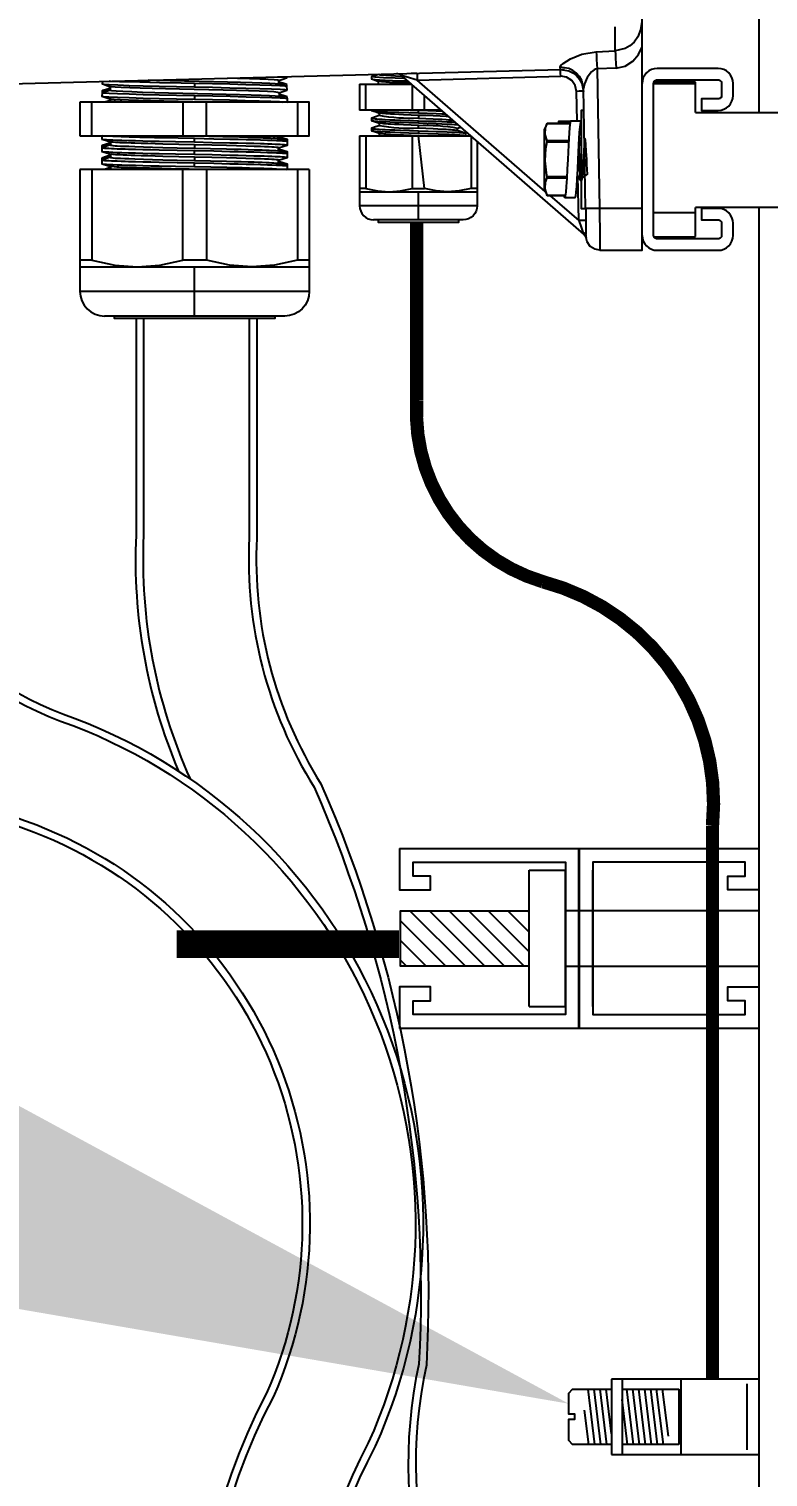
# Model space of a CAD drawing. Header units: feet. Extents: x -17 to 453, y -41 to 31.
# Drawn here: x 48.2619 to 48.4403, y -6.7915 to -6.4421 of the extents above; entities that cross this region are included whole.
import ezdxf
from ezdxf import colors
from ezdxf.entities.mleader import LeaderData, LeaderLine
from ezdxf.enums import TextEntityAlignment as Align
from ezdxf.math import Vec2, Vec3

# ---------------------------------------------------------------- set-up
doc = ezdxf.new("R2018")
doc.units = ezdxf.units.FT
doc.header["$MEASUREMENT"] = 0
for name, color, linetype in [('Cable Gland', 4, 'Continuous'), ('DC Homerun', 10, 'Continuous'), ('E-COMB-BOX', 42, 'Continuous'), ('E-DETL', 1, 'Continuous'), ('G-ANNO-TEXT', 1, 'Continuous'), ('S-BEAM', 7, 'Continuous'), ('S-BOLT', 93, 'Continuous'), ('S-STEL-ANGL', 3, 'Continuous'), ('STRINGS', 30, 'Continuous'), ('tie wrap', 4, 'Continuous')]:
    doc.layers.add(name, color=color, linetype=linetype)
doc.styles.add('NEI-A', font='arial.ttf')
doc.styles.get("Standard").update_dxf_attribs({"font": 'arial.ttf'})

# ---------------------------------------------------------------- blocks, each defined once
blk = doc.blocks.new('DETAIL_TITLE')
at = {"style": 'NEI-A', "flags": 8}
blk.add_attdef('#', text='', height=0.2, dxfattribs=at).set_placement((0.5922, -0.5109), align=Align.MIDDLE_CENTER)
at = {"lineweight": 30, "style": '', "flags": 104}
blk.add_attdef('DETAIL_TITLE', text='', height=0.2, dxfattribs=at).set_placement((0.9099, -0.52514), align=Align.BOTTOM_LEFT)
at = {"style": 'NEI-A'}
for tag, p in [('SCALE:', (0.93865, -0.73792)), ('1"_=_', (1.5474, -0.73792))]:
    blk.add_attdef(tag, text='', height=0.1, dxfattribs=at).set_placement(p, align=Align.BOTTOM_LEFT)
blk = doc.blocks.new('_TagCircle')
at = {"color": 0, "linetype": 'ByBlock', "lineweight": -2, "transparency": 16777216}
blk.add_circle((0, 0), 0.125, dxfattribs=at)
at = {"color": 0, "transparency": 16777216, "style": 'NEI-A'}
blk.add_attdef('TAGNUMBER', text='', height=0.09375, dxfattribs=at).set_placement((0, -0.046875), align=Align.CENTER)

msp = doc.modelspace()

# ---------------------------------------------------------------- hatches: boundary and pattern name
at = {"layer": 'E-DETL', "linetype": 'Continuous'}
h = msp.add_hatch(dxfattribs=at)
h.set_pattern_fill('ANSI31', color=4, scale=0.011472, angle=232)
h.set_pattern_definition([(277, (45.4035934, 3.228917), (0.00142329888, 0.00017475913), [])])
h.paths.add_polyline_path([(48.39602, -6.78366), (48.39602, -6.77035), (48.4025, -6.77035), (48.4025, -6.78366)])
h = msp.add_hatch(dxfattribs=at)
h.set_pattern_fill('ANSI31', color=4, scale=0.011472, angle=232)
h.set_pattern_definition([(277, (45.3912572, 3.228917), (0.00142329888, 0.00017475913), [])])
h.paths.add_polyline_path([(48.40504, -6.78366), (48.40504, -6.77035), (48.41624, -6.77035), (48.41624, -6.78366)])
at = {"layer": 'S-BOLT'}
h = msp.add_hatch(dxfattribs=at)
h.set_pattern_fill('ANSI31', color=256, scale=0.026731, angle=90)
h.set_pattern_definition([(135, (48.6204114, -7.2947718), (-0.002362734, -0.002362734), [])])
h.paths.add_polyline_path([(48.38264, -6.66826), (48.38264, -6.65489), (48.35158, -6.65489), (48.35158, -6.66826)])

# ---------------------------------------------------------------- linework, layer by layer
at = {"layer": 'Cable Gland'}
for p, q in [((48.34169, -6.45547), (48.35426, -6.45547)), ((48.34169, -6.4679), (48.36855, -6.4679)), ((48.34169, -6.48141), (48.37006, -6.48141)), ((48.35587, -6.48816), (48.35587, -6.48141)), ((48.37006, -6.48478), (48.34169, -6.48478)), ((48.36668, -6.48816), (48.34507, -6.48816)), ((48.27415, -6.49951), (48.32953, -6.49951)), ((48.30184, -6.51139), (48.30184, -6.49951)), ((48.32953, -6.50545), (48.27415, -6.50545)), ((48.32359, -6.51139), (48.28009, -6.51139))]:
    msp.add_line(p, q, dxfattribs=at)
for points in [[(48.32219, -6.45452), (48.32193, -6.45444), (48.32104, -6.45436), (48.31958, -6.45428), (48.31758, -6.4542), (48.31511, -6.45411), (48.31223, -6.45403), (48.30984, -6.45397)], [(48.32185, -6.45366), (48.32238, -6.45368), (48.32365, -6.45377), (48.32408, -6.45387), (48.32395, -6.45389)], [(48.32221, -6.45454), (48.32311, -6.45422), (48.32406, -6.45389)], [(48.32408, -6.45387), (48.32407, -6.4536)], [(48.34459, -6.45359), (48.34457, -6.45413), (48.34479, -6.45421), (48.34543, -6.45429), (48.34647, -6.45436), (48.34787, -6.45444), (48.34959, -6.45451), (48.35154, -6.45459), (48.35332, -6.45465)], [(48.35267, -6.45409), (48.35238, -6.45408), (48.35029, -6.454), (48.34742, -6.45388), (48.34546, -6.45375), (48.34461, -6.45362), (48.34469, -6.45359)], [(48.34622, -6.45311), (48.34551, -6.45331), (48.34467, -6.45355)], [(48.34623, -6.45302), (48.34622, -6.45314)], [(48.35209, -6.45359), (48.35035, -6.45351), (48.34804, -6.45338), (48.34661, -6.45325), (48.3463, -6.45314)], [(48.27951, -6.45701), (48.27949, -6.45751), (48.27947, -6.45832), (48.27989, -6.45842), (48.28116, -6.45851), (48.28323, -6.4586), (48.28601, -6.45869), (48.2894, -6.45879), (48.29327, -6.45888), (48.29747, -6.45897), (48.30184, -6.45906), (48.30613, -6.45916), (48.31026, -6.45925), (48.31408, -6.45934), (48.31745, -6.45943), (48.32024, -6.45952), (48.32235, -6.45961), (48.32371, -6.4597), (48.32426, -6.45979)], [(48.30184, -6.45826), (48.29748, -6.45816), (48.29328, -6.45807), (48.28942, -6.45798), (48.28603, -6.45788), (48.28325, -6.45779), (48.28119, -6.4577), (48.27992, -6.45761), (48.27949, -6.45751), (48.27963, -6.45748)], [(48.2814, -6.45696), (48.28049, -6.45721), (48.27952, -6.45749)], [(48.28067, -6.45716), (48.28027, -6.45714), (48.27955, -6.45705), (48.2796, -6.45702)], [(48.27958, -6.45476), (48.27956, -6.45535), (48.27999, -6.45544), (48.28125, -6.45554), (48.28331, -6.45563), (48.28608, -6.45572), (48.28946, -6.45581), (48.29331, -6.45591), (48.29749, -6.456), (48.30184, -6.45609), (48.30619, -6.45619), (48.31038, -6.45628), (48.31424, -6.45637), (48.31762, -6.45646), (48.3204, -6.45656), (48.32247, -6.45665), (48.32374, -6.45674), (48.32417, -6.45684), (48.32401, -6.45687)], [(48.28142, -6.45646), (48.28054, -6.45671), (48.27957, -6.45698)], [(48.27958, -6.45537), (48.28053, -6.45571), (48.28148, -6.45604)], [(48.32414, -6.45603), (48.32371, -6.45593), (48.32244, -6.45584), (48.32038, -6.45575), (48.3176, -6.45565), (48.31422, -6.45556), (48.31037, -6.45547), (48.30619, -6.45538), (48.30184, -6.45528), (48.29862, -6.45521), (48.29336, -6.4551), (48.28861, -6.45498), (48.28597, -6.45491), (48.28371, -6.45483), (48.28174, -6.45475), (48.28121, -6.45472)], [(48.28143, -6.45602), (48.28142, -6.45649), (48.2814, -6.45698)], [(48.28143, -6.45602), (48.28142, -6.45649)], [(48.32218, -6.45842), (48.32212, -6.45839), (48.3213, -6.45831), (48.3199, -6.45823), (48.31794, -6.45815), (48.31551, -6.45807), (48.31266, -6.45798), (48.30949, -6.4579), (48.30609, -6.45782), (48.30256, -6.45774), (48.299, -6.45765), (48.29554, -6.45757), (48.29226, -6.45749), (48.28928, -6.45741), (48.28668, -6.45732), (48.28453, -6.45724), (48.28291, -6.45716), (48.28186, -6.45708), (48.28142, -6.45699), (48.28146, -6.45698)], [(48.32229, -6.45749), (48.3223, -6.45749), (48.32195, -6.45741), (48.32101, -6.45732), (48.31948, -6.45724), (48.31742, -6.45716), (48.31489, -6.45708), (48.31196, -6.45699), (48.30873, -6.45691), (48.3053, -6.45683), (48.30176, -6.45675), (48.29822, -6.45667), (48.2948, -6.45658), (48.29158, -6.4565), (48.28868, -6.45642), (48.28618, -6.45634), (48.28415, -6.45625), (48.28265, -6.45617), (48.28174, -6.45609), (48.28154, -6.45604)], [(48.3221, -6.45545), (48.32207, -6.45543), (48.32132, -6.45535), (48.31999, -6.45527), (48.3181, -6.45518), (48.31572, -6.4551), (48.31292, -6.45502), (48.30979, -6.45494), (48.30642, -6.45486), (48.30292, -6.45477), (48.29938, -6.45469), (48.29591, -6.45461), (48.29263, -6.45453), (48.29067, -6.45447)], [(48.30184, -6.45528), (48.30184, -6.45609)], [(48.32409, -6.45599), (48.32214, -6.45545)], [(48.32224, -6.45547), (48.32222, -6.45501), (48.32221, -6.45452)], [(48.3241, -6.4555), (48.32313, -6.45523), (48.32222, -6.45498)], [(48.32403, -6.45553), (48.32394, -6.45547), (48.32294, -6.45538), (48.32223, -6.45534)], [(48.3223, -6.45751), (48.32318, -6.4572), (48.32413, -6.45687)], [(48.32233, -6.45844), (48.32232, -6.45798), (48.3223, -6.45749)], [(48.32417, -6.45684), (48.32414, -6.45603), (48.32413, -6.45553)], [(48.34169, -6.45547), (48.34169, -6.46168)], [(48.34315, -6.46168), (48.34315, -6.45547)], [(48.34462, -6.45417), (48.34543, -6.45446), (48.34625, -6.45475)], [(48.34617, -6.45472), (48.34616, -6.45513), (48.34615, -6.45547)], [(48.35398, -6.45523), (48.35155, -6.45513), (48.34892, -6.455), (48.34707, -6.45487), (48.34622, -6.45473)], [(48.35441, -6.45561), (48.35441, -6.46168)], [(48.27415, -6.45979), (48.27415, -6.4679)], [(48.27415, -6.4679), (48.32953, -6.4679), (48.32953, -6.45979), (48.27415, -6.45979)], [(48.27701, -6.4679), (48.27701, -6.45979)], [(48.27948, -6.45834), (48.28043, -6.45868), (48.28138, -6.45901)], [(48.28132, -6.45944), (48.28039, -6.4597), (48.2801, -6.45978)], [(48.28134, -6.45899), (48.28132, -6.45946), (48.28131, -6.45979)], [(48.28134, -6.45899), (48.28132, -6.45946)], [(48.28642, -6.45979), (48.28431, -6.45971), (48.28273, -6.45963), (48.28172, -6.45955), (48.28133, -6.45947), (48.28136, -6.45945)], [(48.30495, -6.45979), (48.30139, -6.45971), (48.29784, -6.45963), (48.29442, -6.45955), (48.29122, -6.45947), (48.28834, -6.45938), (48.28587, -6.4593), (48.28389, -6.45922), (48.28244, -6.45914), (48.28159, -6.45905), (48.28145, -6.45901)], [(48.29899, -6.45979), (48.29899, -6.4679)], [(48.32424, -6.459), (48.32381, -6.45891), (48.32253, -6.45881), (48.32046, -6.45872), (48.31767, -6.45863), (48.31428, -6.45853), (48.31041, -6.45844), (48.30621, -6.45835), (48.30184, -6.45826), (48.30184, -6.45907)], [(48.3047, -6.4679), (48.3047, -6.45979)], [(48.32417, -6.45896), (48.32223, -6.45842)], [(48.32419, -6.45848), (48.32322, -6.4582), (48.32231, -6.45795)], [(48.32413, -6.4585), (48.32403, -6.45844), (48.32303, -6.45835), (48.32233, -6.45831)], [(48.32299, -6.45979), (48.32334, -6.45967)], [(48.32427, -6.45979), (48.32424, -6.459), (48.32422, -6.4585)], [(48.32668, -6.45979), (48.32668, -6.4679)], [(48.35734, -6.46168), (48.35734, -6.45815)], [(48.36141, -6.46168), (48.34169, -6.46168)], [(48.34453, -6.46364), (48.34453, -6.46418), (48.34468, -6.46425), (48.34503, -6.4643), (48.34541, -6.46434), (48.34605, -6.46439), (48.34677, -6.46443), (48.34782, -6.46448), (48.34895, -6.46454), (48.3502, -6.46459), (48.35156, -6.46464), (48.35353, -6.46472), (48.35587, -6.46479), (48.358, -6.46486), (48.36019, -6.46494), (48.36154, -6.46499), (48.3628, -6.46505), (48.36393, -6.4651), (48.3646, -6.46513), (48.36532, -6.46517), (48.36543, -6.46518)], [(48.34458, -6.46422), (48.34554, -6.46453), (48.34649, -6.46483)], [(48.34459, -6.46179), (48.34542, -6.46206), (48.3465, -6.4624)], [(48.34465, -6.4618), (48.34495, -6.46186), (48.34585, -6.46194), (48.34719, -6.46202), (48.34842, -6.46208), (48.35113, -6.4622), (48.35358, -6.46228), (48.35587, -6.46236), (48.358, -6.46243), (48.36019, -6.46251), (48.36154, -6.46256), (48.36246, -6.4626)], [(48.34642, -6.46238), (48.34642, -6.46305)], [(48.36327, -6.46331), (48.36259, -6.46327), (48.36113, -6.46319), (48.35947, -6.46311), (48.35783, -6.46303), (48.35587, -6.46296), (48.3541, -6.46289), (48.35228, -6.46281), (48.35115, -6.46275), (48.3501, -6.4627), (48.34916, -6.46265), (48.34861, -6.46261), (48.348, -6.46257), (48.34754, -6.46254), (48.34715, -6.46251), (48.34671, -6.46245), (48.34651, -6.4624), (48.3465, -6.4624)], [(48.36181, -6.46204), (48.36019, -6.46197), (48.35819, -6.4619), (48.35587, -6.46182), (48.35391, -6.46176), (48.35192, -6.46168)], [(48.35587, -6.46236), (48.35587, -6.46182)], [(48.35587, -6.46296), (48.35587, -6.46366), (48.35765, -6.46373), (48.35947, -6.4638), (48.3606, -6.46386), (48.36165, -6.46391), (48.36259, -6.46396), (48.36314, -6.464), (48.36375, -6.46404), (48.36415, -6.46407)], [(48.35587, -6.46479), (48.35587, -6.46425)], [(48.27942, -6.4679), (48.27942, -6.46864), (48.2796, -6.4687), (48.28004, -6.46876), (48.2806, -6.4688), (48.28116, -6.46883), (48.28208, -6.46888), (48.28317, -6.46892), (48.28426, -6.46895), (48.28592, -6.46901), (48.28757, -6.46905), (48.28937, -6.4691), (48.29129, -6.46915), (48.29332, -6.4692), (48.29721, -6.46929), (48.30184, -6.46938), (48.30605, -6.46947), (48.31037, -6.46957), (48.31239, -6.46962), (48.31432, -6.46966), (48.31612, -6.46971), (48.31777, -6.46976), (48.31862, -6.46979), (48.31955, -6.46982), (48.32051, -6.46985), (48.32126, -6.46988), (48.32193, -6.46991), (48.32253, -6.46994), (48.32301, -6.46996), (48.32357, -6.47), (48.32405, -6.47006), (48.32427, -6.47013), (48.32418, -6.47016)], [(48.32427, -6.46932), (48.32408, -6.46925), (48.32364, -6.4692), (48.32308, -6.46916), (48.32253, -6.46913), (48.32161, -6.46908), (48.32051, -6.46904), (48.31942, -6.469), (48.31777, -6.46895), (48.31612, -6.4689), (48.31432, -6.46886), (48.31239, -6.46881), (48.31037, -6.46876), (48.30648, -6.46867), (48.30184, -6.46857), (48.29791, -6.4685), (48.29403, -6.46841), (48.29214, -6.46836), (48.29033, -6.46832), (48.28862, -6.46827), (48.28702, -6.46823), (48.28608, -6.4682), (48.2851, -6.46817), (48.28408, -6.46814), (48.28307, -6.4681), (48.2821, -6.46807), (48.28063, -6.46799), (48.27963, -6.4679)], [(48.30213, -6.4679), (48.30314, -6.46792), (48.30418, -6.46794), (48.30526, -6.46797), (48.30637, -6.46799), (48.30749, -6.46802), (48.30863, -6.46805), (48.30979, -6.46808), (48.3127, -6.46816), (48.31468, -6.46822), (48.31587, -6.46826), (48.31621, -6.46827), (48.31633, -6.46827), (48.31637, -6.46827), (48.31638, -6.46828), (48.31639, -6.46828), (48.31693, -6.46829), (48.31744, -6.46831), (48.31793, -6.46833), (48.31839, -6.46835), (48.31882, -6.46836), (48.3196, -6.4684), (48.32012, -6.46842), (48.32044, -6.46844), (48.32054, -6.46845), (48.3206, -6.46845), (48.32126, -6.46849), (48.32185, -6.46856), (48.32199, -6.4686)], [(48.31953, -6.4679), (48.32, -6.46792), (48.32044, -6.46794), (48.32085, -6.46797), (48.32121, -6.46799), (48.32152, -6.46802), (48.32177, -6.46805), (48.32196, -6.46808), (48.322, -6.46811)], [(48.3221, -6.46862), (48.3221, -6.4679)], [(48.34169, -6.4679), (48.34169, -6.48478), (48.34176, -6.48544), (48.34195, -6.48608), (48.34226, -6.48666), (48.34268, -6.48717), (48.34319, -6.48759), (48.34378, -6.4879), (48.34441, -6.4881), (48.34507, -6.48816)], [(48.34315, -6.4679), (48.34315, -6.48059), (48.34601, -6.4812), (48.34878, -6.48141)], [(48.34453, -6.46607), (48.34453, -6.46662), (48.34468, -6.46668), (48.34503, -6.46673), (48.34541, -6.46677), (48.34605, -6.46682), (48.34677, -6.46686), (48.34782, -6.46691), (48.34895, -6.46697), (48.3502, -6.46702), (48.35156, -6.46707), (48.35353, -6.46715), (48.35587, -6.46722), (48.35817, -6.4673), (48.36062, -6.46739), (48.36333, -6.4675), (48.36456, -6.46756), (48.3659, -6.46764), (48.3668, -6.46772), (48.3672, -6.46781), (48.36719, -6.46783)], [(48.34459, -6.46666), (48.34555, -6.46696), (48.34651, -6.46727), (48.34671, -6.46731), (48.34715, -6.46737), (48.34754, -6.4674), (48.348, -6.46744), (48.34861, -6.46748), (48.34916, -6.46751), (48.3501, -6.46756), (48.35115, -6.46762), (48.35228, -6.46767), (48.3541, -6.46775), (48.35587, -6.46782), (48.35788, -6.4679)], [(48.34642, -6.46481), (48.34642, -6.46548)], [(48.34642, -6.46724), (48.34642, -6.4679)], [(48.36524, -6.46664), (48.36524, -6.46664), (48.36503, -6.46659), (48.3646, -6.46654), (48.36421, -6.4665), (48.36375, -6.46647), (48.36314, -6.46643), (48.36259, -6.4664), (48.36165, -6.46634), (48.3606, -6.46629), (48.35947, -6.46624), (48.35765, -6.46616), (48.35587, -6.46609), (48.35587, -6.46539), (48.3541, -6.46532), (48.35228, -6.46524), (48.35115, -6.46519), (48.3501, -6.46513), (48.34916, -6.46508), (48.34861, -6.46505), (48.348, -6.46501), (48.34754, -6.46497), (48.34715, -6.46494), (48.34671, -6.46488), (48.34651, -6.46484), (48.3465, -6.46483)], [(48.35441, -6.4679), (48.35441, -6.48059), (48.35734, -6.48059), (48.35587, -6.4679)], [(48.35587, -6.46668), (48.35587, -6.46722)], [(48.3686, -6.46793), (48.3686, -6.48059), (48.36575, -6.4812), (48.36297, -6.48141)], [(48.36715, -6.46725), (48.3662, -6.46694), (48.36524, -6.46664)], [(48.36533, -6.46667), (48.36533, -6.466)], [(48.36687, -6.4679), (48.3672, -6.4678)], [(48.27942, -6.47031), (48.27942, -6.47161), (48.2796, -6.47168), (48.28004, -6.47173), (48.2806, -6.47177), (48.28116, -6.4718), (48.28208, -6.47185), (48.28317, -6.47189), (48.28426, -6.47193), (48.28592, -6.47198), (48.28757, -6.47203), (48.28937, -6.47208), (48.29129, -6.47213), (48.29332, -6.47218), (48.29721, -6.47226), (48.30184, -6.47236), (48.30605, -6.47244), (48.31037, -6.47254), (48.31239, -6.47259), (48.31432, -6.47264), (48.31612, -6.47269), (48.31777, -6.47273), (48.31862, -6.47276), (48.31955, -6.47279), (48.32051, -6.47282), (48.32126, -6.47285), (48.32193, -6.47288), (48.32253, -6.47291), (48.32301, -6.47294), (48.32357, -6.47298), (48.32405, -6.47303), (48.32427, -6.4731), (48.32417, -6.47313)], [(48.32427, -6.47229), (48.32408, -6.47223), (48.32364, -6.47217), (48.32308, -6.47213), (48.32253, -6.4721), (48.32161, -6.47206), (48.32051, -6.47201), (48.31942, -6.47198), (48.31777, -6.47192), (48.31612, -6.47188), (48.31432, -6.47183), (48.31239, -6.47178), (48.31037, -6.47173), (48.30648, -6.47164), (48.30184, -6.47155), (48.29763, -6.47146), (48.29332, -6.47136), (48.29129, -6.47131), (48.28937, -6.47127), (48.28757, -6.47122), (48.28592, -6.47117), (48.28506, -6.47114), (48.28414, -6.47111), (48.28317, -6.47108), (48.28242, -6.47105), (48.28175, -6.47102), (48.28116, -6.47099), (48.28068, -6.47097), (48.28012, -6.47093), (48.27963, -6.47087), (48.27942, -6.4708), (48.27952, -6.47077)], [(48.27943, -6.47029), (48.27952, -6.47027)], [(48.27944, -6.46815), (48.27947, -6.46818)], [(48.28047, -6.47045), (48.28021, -6.47044), (48.27973, -6.47039), (48.27947, -6.47034), (48.27944, -6.47031)], [(48.28158, -6.4701), (48.28056, -6.47042), (48.27947, -6.47077)], [(48.27948, -6.46868), (48.28057, -6.46902), (48.28166, -6.46937)], [(48.28158, -6.46961), (48.28058, -6.46992), (48.27949, -6.47027)], [(48.28158, -6.46934), (48.28158, -6.47012), (48.28175, -6.47018), (48.28214, -6.47024), (48.28265, -6.47028), (48.28315, -6.47031), (48.28398, -6.47036), (48.28497, -6.4704), (48.28596, -6.47043), (48.28745, -6.47049), (48.28947, -6.47055), (48.29172, -6.47062), (48.29414, -6.47068), (48.29765, -6.47077), (48.30184, -6.47086), (48.30565, -6.47095), (48.30954, -6.47105), (48.31138, -6.4711), (48.31311, -6.47114), (48.31474, -6.47119), (48.31623, -6.47124), (48.31717, -6.47128), (48.31819, -6.47131), (48.31913, -6.47135), (48.31988, -6.47138), (48.32053, -6.47142), (48.32097, -6.47144), (48.32147, -6.47148), (48.32191, -6.47154), (48.32199, -6.47157)], [(48.3221, -6.47159), (48.3221, -6.47081), (48.32194, -6.47075), (48.32154, -6.47069), (48.32104, -6.47065), (48.32053, -6.47062), (48.3197, -6.47058), (48.31872, -6.47053), (48.31773, -6.4705), (48.31623, -6.47044), (48.31421, -6.47038), (48.31197, -6.47031), (48.30954, -6.47025), (48.30603, -6.47016), (48.30184, -6.47007), (48.29804, -6.46998), (48.29414, -6.46988), (48.29231, -6.46983), (48.29057, -6.46979), (48.28895, -6.46974), (48.28745, -6.46969), (48.28652, -6.46966), (48.2855, -6.46962), (48.28456, -6.46958), (48.2838, -6.46955), (48.28315, -6.46951), (48.28272, -6.46949), (48.28221, -6.46945), (48.28177, -6.46939), (48.28169, -6.46936)], [(48.30184, -6.46938), (48.30184, -6.46857)], [(48.30184, -6.47007), (48.30184, -6.47086)], [(48.32422, -6.46929), (48.32313, -6.46894), (48.32204, -6.4686)], [(48.32422, -6.46879), (48.32313, -6.46845), (48.3221, -6.46812)], [(48.32424, -6.46882), (48.32425, -6.46881), (48.32407, -6.46876), (48.32316, -6.46867), (48.3221, -6.46862)], [(48.3221, -6.47083), (48.32313, -6.4705), (48.32422, -6.47016)], [(48.32422, -6.47176), (48.32313, -6.47142), (48.3221, -6.47109)], [(48.32427, -6.47013), (48.32427, -6.46882)], [(48.37006, -6.46921), (48.37006, -6.48478), (48.36999, -6.48544), (48.3698, -6.48608), (48.36949, -6.48666), (48.36907, -6.48717), (48.36856, -6.48759), (48.36797, -6.4879), (48.36734, -6.4881), (48.36668, -6.48816)], [(48.27942, -6.47328), (48.27942, -6.47458), (48.2796, -6.47465), (48.28004, -6.4747), (48.2806, -6.47474), (48.28116, -6.47478), (48.28208, -6.47482), (48.28317, -6.47486), (48.28426, -6.4749), (48.28592, -6.47495), (48.28757, -6.475), (48.28937, -6.47505), (48.29129, -6.4751), (48.29332, -6.47515), (48.29721, -6.47523), (48.30184, -6.47533), (48.30577, -6.47541), (48.30965, -6.47549), (48.31155, -6.47554), (48.31335, -6.47558), (48.31507, -6.47563), (48.31667, -6.47567), (48.3176, -6.4757), (48.31859, -6.47573), (48.3196, -6.47576), (48.32061, -6.4758), (48.32158, -6.47584), (48.32306, -6.47591), (48.32406, -6.476)], [(48.32427, -6.47526), (48.32408, -6.4752), (48.32364, -6.47514), (48.32308, -6.4751), (48.32253, -6.47507), (48.32161, -6.47503), (48.32051, -6.47499), (48.31942, -6.47495), (48.31777, -6.4749), (48.31612, -6.47485), (48.31432, -6.4748), (48.31239, -6.47475), (48.31037, -6.4747), (48.30648, -6.47461), (48.30184, -6.47452), (48.29763, -6.47443), (48.29332, -6.47434), (48.29129, -6.47429), (48.28937, -6.47424), (48.28757, -6.47419), (48.28592, -6.47414), (48.28506, -6.47411), (48.28414, -6.47408), (48.28317, -6.47405), (48.28242, -6.47402), (48.28175, -6.47399), (48.28116, -6.47397), (48.28068, -6.47394), (48.28012, -6.4739), (48.27963, -6.47384), (48.27942, -6.47377), (48.27951, -6.47374)], [(48.27943, -6.47326), (48.27949, -6.47325)], [(48.28047, -6.47343), (48.28021, -6.47341), (48.27973, -6.47336), (48.27947, -6.47331), (48.27944, -6.47328)], [(48.28158, -6.47307), (48.28055, -6.4734), (48.27946, -6.47374)], [(48.27946, -6.47462), (48.28055, -6.47496), (48.28164, -6.4753)], [(48.28158, -6.47258), (48.28056, -6.4729), (48.27947, -6.47325)], [(48.27948, -6.47165), (48.28057, -6.472), (48.28167, -6.47234)], [(48.28158, -6.47231), (48.28158, -6.47309), (48.28175, -6.47316), (48.28214, -6.47321), (48.28265, -6.47325), (48.28315, -6.47328), (48.28398, -6.47333), (48.28497, -6.47337), (48.28596, -6.47341), (48.28745, -6.47346), (48.28947, -6.47352), (48.29172, -6.47359), (48.29414, -6.47366), (48.29765, -6.47374), (48.30184, -6.47384), (48.30565, -6.47392), (48.30954, -6.47402), (48.31138, -6.47407), (48.31311, -6.47412), (48.31474, -6.47416), (48.31623, -6.47421), (48.31717, -6.47425), (48.31819, -6.47428), (48.31913, -6.47432), (48.31988, -6.47435), (48.32053, -6.47439), (48.32097, -6.47442), (48.32147, -6.47446), (48.32191, -6.47451), (48.32199, -6.47454)], [(48.32424, -6.47477), (48.32425, -6.47475), (48.32407, -6.4747), (48.32316, -6.47461), (48.3221, -6.47456), (48.3221, -6.47378), (48.32194, -6.47372), (48.32154, -6.47367), (48.32104, -6.47362), (48.32053, -6.47359), (48.3197, -6.47355), (48.31872, -6.47351), (48.31773, -6.47347), (48.31623, -6.47342), (48.31421, -6.47335), (48.31197, -6.47329), (48.30954, -6.47322), (48.30603, -6.47313), (48.30184, -6.47304), (48.29804, -6.47295), (48.29414, -6.47286), (48.29231, -6.47281), (48.29057, -6.47276), (48.28895, -6.47271), (48.28745, -6.47266), (48.28652, -6.47263), (48.2855, -6.47259), (48.28456, -6.47255), (48.2838, -6.47252), (48.28315, -6.47249), (48.28272, -6.47246), (48.28221, -6.47242), (48.28177, -6.47236), (48.2817, -6.47234)], [(48.30184, -6.47236), (48.30184, -6.47155)], [(48.30184, -6.47304), (48.30184, -6.47384)], [(48.30184, -6.47533), (48.30184, -6.47452)], [(48.3242, -6.47225), (48.32311, -6.47191), (48.32202, -6.47156)], [(48.32421, -6.47522), (48.32312, -6.47488), (48.32203, -6.47454)], [(48.32424, -6.47179), (48.32425, -6.47178), (48.32407, -6.47173), (48.32316, -6.47164), (48.3221, -6.47159)], [(48.3221, -6.4738), (48.32312, -6.47348), (48.32421, -6.47313)], [(48.3242, -6.47473), (48.32311, -6.47438), (48.3221, -6.47406)], [(48.32427, -6.4731), (48.32427, -6.47179)], [(48.32427, -6.476), (48.32427, -6.47477)], [(48.27415, -6.476), (48.27415, -6.50545), (48.27427, -6.50661), (48.2746, -6.50773), (48.27515, -6.50875), (48.27589, -6.50965), (48.27679, -6.51039), (48.27782, -6.51094), (48.27894, -6.51128), (48.28009, -6.51139)], [(48.32953, -6.476), (48.27415, -6.476)], [(48.27701, -6.476), (48.27701, -6.49791), (48.28258, -6.4991), (48.288, -6.49951)], [(48.28158, -6.47555), (48.28056, -6.47587), (48.28023, -6.47598)], [(48.28158, -6.47528), (48.28158, -6.476)], [(48.30156, -6.476), (48.30053, -6.47598), (48.29948, -6.47596), (48.2984, -6.47593), (48.2973, -6.47591), (48.29618, -6.47588), (48.29504, -6.47585), (48.2939, -6.47582), (48.29098, -6.47574), (48.289, -6.47568), (48.28781, -6.47564), (48.28748, -6.47563), (48.28735, -6.47563), (48.28732, -6.47563), (48.2873, -6.47563), (48.28729, -6.47563), (48.28675, -6.47561), (48.28624, -6.47559), (48.28575, -6.47557), (48.2853, -6.47555), (48.28486, -6.47554), (48.28409, -6.47551), (48.28356, -6.47548), (48.28324, -6.47546), (48.28314, -6.47546), (48.28308, -6.47545), (48.28243, -6.47541), (48.28183, -6.47534), (48.2817, -6.4753)], [(48.3047, -6.476), (48.3047, -6.49791), (48.29899, -6.49791), (48.29899, -6.476)], [(48.32668, -6.476), (48.32668, -6.49791), (48.32111, -6.4991), (48.31569, -6.49951)], [(48.32953, -6.476), (48.32953, -6.50545), (48.32942, -6.50661), (48.32908, -6.50773), (48.32853, -6.50875), (48.32779, -6.50965), (48.32689, -6.51039), (48.32587, -6.51094), (48.32475, -6.51128), (48.32359, -6.51139)], [(48.34315, -6.48059), (48.34169, -6.48059)], [(48.34878, -6.48141), (48.35156, -6.4812), (48.35441, -6.48059)], [(48.36297, -6.48141), (48.36019, -6.4812), (48.35734, -6.48059)], [(48.37006, -6.48059), (48.3686, -6.48059)], [(48.34615, -6.48816), (48.34615, -6.4887), (48.3656, -6.4887), (48.3656, -6.48816)], [(48.27701, -6.49791), (48.27415, -6.49791)], [(48.288, -6.49951), (48.29342, -6.4991), (48.29899, -6.49791)], [(48.31569, -6.49951), (48.31027, -6.4991), (48.3047, -6.49791)], [(48.32953, -6.49791), (48.32668, -6.49791)], [(48.28239, -6.51139), (48.28239, -6.51193), (48.32129, -6.51193), (48.32129, -6.51139)]]:
    msp.add_lwpolyline(points, dxfattribs=at)
for points in [[(48.35587, -6.46366, -0.054505), (48.34642, -6.46302), (48.34555, -6.4633), (48.34463, -6.4636), (48.34453, -6.46364), (48.34464, -6.4637), (48.34488, -6.46374), (48.34541, -6.4638), (48.34587, -6.46383), (48.34643, -6.46387), (48.34715, -6.46391), (48.34782, -6.46394), (48.34895, -6.464), (48.3502, -6.46405), (48.35156, -6.4641), (48.35374, -6.46418), (48.35587, -6.46425), (48.35822, -6.46433), (48.36019, -6.4644), (48.36154, -6.46445), (48.3628, -6.46451), (48.36393, -6.46456), (48.36476, -6.4646)], [(48.35587, -6.46609, -0.055092), (48.34642, -6.46545), (48.34554, -6.46573), (48.34463, -6.46603), (48.34453, -6.46607), (48.34464, -6.46613), (48.34488, -6.46618), (48.34541, -6.46623), (48.34587, -6.46627), (48.34643, -6.4663), (48.34715, -6.46634), (48.34782, -6.46637), (48.34895, -6.46643), (48.3502, -6.46648), (48.35156, -6.46653), (48.35374, -6.46661), (48.35587, -6.46668), (48.35822, -6.46676), (48.36019, -6.46683), (48.36154, -6.46689), (48.3628, -6.46694), (48.36393, -6.46699), (48.36498, -6.46705), (48.3657, -6.46709), (48.36634, -6.46713), (48.36672, -6.46717), (48.36707, -6.46722), (48.36722, -6.46729), (48.36722, -6.4679)], [(48.35587, -6.46539, -0.055092), (48.36533, -6.46602), (48.36611, -6.46578)]]:
    msp.add_lwpolyline(points, format="xyb", dxfattribs=at)
at = {"layer": 'DC Homerun'}
for points in [[(48.18974, -6.51193), (48.18974, -6.53867, 0.306622), (48.26312, -6.63591, -0.427801), (48.31923, -6.77129, 0.640862), (48.48013, -6.98155), (48.74682, -6.89566)], [(48.2189, -6.51193), (48.2189, -6.53786, 0.305975), (48.27303, -6.60848, -0.431946), (48.34543, -6.78413, 0.64315), (48.47354, -6.95314), (48.72529, -6.87218)], [(48.28771, -6.51193), (48.28771, -6.56428, 0.112075), (48.29794, -6.62118, 0.112075)], [(48.31687, -6.51193), (48.31687, -6.56498, 0.154533), (48.33233, -6.62423, -0.118255), (48.35781, -6.76453, 0.530992), (48.48804, -6.90064, 0.000735), (48.74034, -6.82303, 0.000735)]]:
    msp.add_lwpolyline(points, format="xyb", dxfattribs=at)
at = {"layer": 'E-COMB-BOX', "lineweight": 25}
msp.add_line((48.40991, -6.49193), (48.40991, -6.4394), dxfattribs=at)
for points in [[(48.40984, -6.44031), (48.4095, -6.44233), (48.40883, -6.44399), (48.40794, -6.44526), (48.40692, -6.44618), (48.40581, -6.44682), (48.4034, -6.44742), (48.40344, -6.44826), (48.40349, -6.44927), (48.40354, -6.4504), (48.4036, -6.45155), (48.39901, -6.45177), (48.3996, -6.4854), (48.39831, -6.48543), (48.39721, -6.48545), (48.39648, -6.48546), (48.39635, -6.48546), (48.39622, -6.48546), (48.39572, -6.45647), (48.3953, -6.45454), (48.39477, -6.4536), (48.39404, -6.45277), (48.39315, -6.45211), (48.39216, -6.45164), (48.39014, -6.45133), (48.3903, -6.45094), (48.39079, -6.45044), (48.39259, -6.44929), (48.39535, -6.44819), (48.39881, -6.44761), (48.4034, -6.44742), (48.4034, -6.44478), (48.40339, -6.44157)], [(48.4036, -6.45155), (48.40581, -6.45105), (48.40767, -6.44989), (48.40904, -6.44829), (48.40991, -6.44642)], [(48.39881, -6.44761), (48.39885, -6.44846), (48.3989, -6.44948), (48.39896, -6.45061), (48.39901, -6.45177), (48.39867, -6.45185), (48.39832, -6.45199), (48.39768, -6.45247), (48.39664, -6.45385), (48.39596, -6.45532), (48.39572, -6.45647)], [(48.12852, -6.45872), (48.12853, -6.45914), (48.12856, -6.46036), (48.12861, -6.46232), (48.12868, -6.4649), (48.12623, -6.46496), (48.12387, -6.46502), (48.12169, -6.46508), (48.11977, -6.46513), (48.11819, -6.46517), (48.11702, -6.4652), (48.11629, -6.46522), (48.11605, -6.46523), (48.11814, -6.4626), (48.12081, -6.46057), (48.12391, -6.45926), (48.12723, -6.45875), (48.12722, -6.45875), (48.39019, -6.45187), (48.39014, -6.45133)], [(48.35556, -6.45277), (48.35556, -6.4529), (48.35557, -6.45326), (48.35558, -6.45379), (48.3556, -6.45443), (48.35289, -6.45364), (48.35239, -6.45349), (48.35204, -6.45339), (48.35184, -6.45333), (48.35179, -6.45332), (48.35178, -6.45332), (48.35152, -6.45313), (48.35124, -6.453), (48.35094, -6.45292), (48.35063, -6.4529)], [(48.39561, -6.49113), (48.39574, -6.49146), (48.39579, -6.49156), (48.39581, -6.49159), (48.35178, -6.45332)], [(48.3555, -6.45286), (48.35423, -6.45281)], [(48.38652, -6.48131), (48.3556, -6.45443), (48.39023, -6.45353), (48.39021, -6.45289), (48.3902, -6.45235), (48.39019, -6.45199), (48.39019, -6.45187), (48.39219, -6.4522), (48.39318, -6.45268), (48.39406, -6.45337), (48.39479, -6.45422), (48.39531, -6.45518), (48.39573, -6.45717), (48.3956, -6.45716), (48.39523, -6.45716), (48.39469, -6.45716), (48.39404, -6.45717), (48.39373, -6.45575), (48.39289, -6.45455), (48.39166, -6.45377), (48.39023, -6.45353)], [(48.39018, -6.45186), (48.39118, -6.45193)], [(48.39417, -6.4644), (48.39404, -6.45717)], [(48.39571, -6.45676), (48.39561, -6.45552)], [(48.38764, -6.48228), (48.39458, -6.48832), (48.3944, -6.47755)], [(48.39629, -6.48546), (48.3963, -6.48758), (48.39631, -6.48942), (48.39632, -6.49084), (48.39633, -6.49172)], [(48.39627, -6.48832), (48.39614, -6.48831), (48.39578, -6.48831), (48.39523, -6.48831), (48.39458, -6.48832), (48.39518, -6.48995), (48.39543, -6.49064), (48.39561, -6.49113), (48.39591, -6.49134), (48.39614, -6.4916), (48.39629, -6.4919), (48.39634, -6.49222)], [(48.39581, -6.49159), (48.39618, -6.49206), (48.39637, -6.49263)], [(48.39972, -6.49553), (48.39844, -6.49528), (48.39735, -6.49457), (48.39661, -6.49349), (48.39634, -6.49222), (48.39633, -6.49174)]]:
    msp.add_lwpolyline(points, dxfattribs=at)
at = {"layer": 'E-DETL', "color": 3, "linetype": 'Continuous', "const_width": 0.00321}
msp.add_lwpolyline([(48.42688, -6.76789), (48.42688, -6.63435, 0.368251), (48.38591, -6.57549, -0.349775), (48.35549, -6.53181), (48.35549, -6.4887)], format="xyb", dxfattribs=at)
at = {"layer": 'E-DETL', "color": 4, "linetype": 'Continuous'}
for points in [[(48.4025, -6.76789), (48.4025, -6.78613)], [(48.43809, -6.76789), (48.4025, -6.76789)], [(48.40504, -6.76789), (48.40504, -6.78613)], [(48.41922, -6.76789), (48.41922, -6.78613)], [(48.43809, -6.76789), (48.43809, -6.78613)], [(48.4025, -6.78366), (48.3931, -6.78366), (48.39216, -6.78272), (48.39216, -6.77762), (48.39368, -6.77762), (48.39368, -6.7764), (48.39216, -6.7764), (48.39216, -6.77129), (48.3931, -6.77035), (48.4025, -6.77035)], [(48.40504, -6.77035), (48.41875, -6.77035)], [(48.41875, -6.77035), (48.41875, -6.78366)], [(48.43514, -6.76904), (48.43514, -6.78498)], [(48.41875, -6.78366), (48.40504, -6.78366)], [(48.4025, -6.78613), (48.43809, -6.78613)]]:
    msp.add_lwpolyline(points, dxfattribs=at)
msp.add_lwpolyline([(48.41922, -6.77082, 0.018044), (48.41875, -6.77035)], format="xyb", dxfattribs=at)
at = {"layer": 'S-BEAM'}
for p, q in [((48.43809, -5.80798), (48.43809, -6.46226)), ((48.43809, -6.48519), (48.43809, -6.89799))]:
    msp.add_line(p, q, dxfattribs=at)
at = {"layer": 'S-BOLT'}
for p, q in [((48.38264, -6.67804), (48.38264, -6.64511)), ((48.38264, -6.64511), (48.39141, -6.64511)), ((48.43805, -6.65489), (48.39141, -6.65489)), ((48.39141, -6.66826), (48.43805, -6.66826)), ((48.38264, -6.67804), (48.39141, -6.67804))]:
    msp.add_line(p, q, dxfattribs=at)
for points in [[(48.39141, -6.67804), (48.39141, -6.64511)], [(48.39799, -6.67804), (48.39799, -6.64511)], [(48.38264, -6.66826), (48.35158, -6.66826), (48.35158, -6.65489), (48.38264, -6.65489)]]:
    msp.add_lwpolyline(points, dxfattribs=at)
at = {"layer": 'S-STEL-ANGL'}
for p, q in [((48.4228, -6.46226), (48.4228, -6.45493)), ((48.4228, -6.49221), (48.4228, -6.48519))]:
    msp.add_line(p, q, dxfattribs=at)
for points in [[(48.40991, -6.4854), (48.3996, -6.4854), (48.39963, -6.48785), (48.39965, -6.48986), (48.39966, -6.49095), (48.39967, -6.49185), (48.39968, -6.49257), (48.3997, -6.49387), (48.39971, -6.4948), (48.39971, -6.49536), (48.39972, -6.49553), (48.40991, -6.49553), (48.40991, -6.49193), (48.40998, -6.49263), (48.41018, -6.49331), (48.41052, -6.49393), (48.41096, -6.49448), (48.41151, -6.49493), (48.41213, -6.49526), (48.41281, -6.49546), (48.41352, -6.49553), (48.42825, -6.49553), (48.42895, -6.49546), (48.42963, -6.49526), (48.43025, -6.49493), (48.4308, -6.49448), (48.43125, -6.49393), (48.43158, -6.49331), (48.43179, -6.49263), (48.43186, -6.49193), (48.43186, -6.48901), (48.43179, -6.48831), (48.43158, -6.48763), (48.43125, -6.48701), (48.4308, -6.48646), (48.43025, -6.48601), (48.42963, -6.48568), (48.42895, -6.48547), (48.42825, -6.4854), (48.42426, -6.4854), (48.42426, -6.48817), (48.42825, -6.48817), (48.42841, -6.48819), (48.42857, -6.48823), (48.42872, -6.48831), (48.42884, -6.48842), (48.42895, -6.48854), (48.42903, -6.48869), (48.42908, -6.48885), (48.42909, -6.48901), (48.42909, -6.49193), (48.42908, -6.49209), (48.42903, -6.49225), (48.42895, -6.49239), (48.42884, -6.49252), (48.42872, -6.49263), (48.42857, -6.49271), (48.42841, -6.49275), (48.42825, -6.49277), (48.41352, -6.49277), (48.41335, -6.49275), (48.41319, -6.49271), (48.41305, -6.49263), (48.41292, -6.49252), (48.41281, -6.49239), (48.41274, -6.49225), (48.41269, -6.49209), (48.41267, -6.49193), (48.41267, -6.45524), (48.41269, -6.45508), (48.41274, -6.45492), (48.41281, -6.45477), (48.41292, -6.45465), (48.41305, -6.45454), (48.41319, -6.45446), (48.41335, -6.45442), (48.41352, -6.4544), (48.42825, -6.4544), (48.42841, -6.45442), (48.42857, -6.45446), (48.42872, -6.45454), (48.42884, -6.45465), (48.42895, -6.45477), (48.42903, -6.45492), (48.42908, -6.45508), (48.42909, -6.45524), (48.42909, -6.45815), (48.42908, -6.45832), (48.42903, -6.45848), (48.42895, -6.45862), (48.42884, -6.45875), (48.42872, -6.45886), (48.42857, -6.45893), (48.42841, -6.45898), (48.42825, -6.459), (48.42426, -6.459), (48.42426, -6.46176), (48.42825, -6.46176), (48.42895, -6.4617), (48.42963, -6.46149), (48.43025, -6.46116), (48.4308, -6.46071), (48.43125, -6.46016), (48.43158, -6.45954), (48.43179, -6.45886), (48.43186, -6.45815), (48.43186, -6.45524), (48.43179, -6.45454), (48.43158, -6.45386), (48.43125, -6.45324), (48.4308, -6.45269), (48.43025, -6.45224), (48.42963, -6.45191), (48.42895, -6.4517), (48.42825, -6.45163), (48.41352, -6.45163), (48.41281, -6.4517), (48.41213, -6.45191), (48.41151, -6.45224), (48.41096, -6.45269), (48.41052, -6.45324), (48.41018, -6.45386), (48.40998, -6.45454), (48.40991, -6.45524)], [(48.4228, -6.45535), (48.41267, -6.45535)], [(48.4228, -6.45492), (48.41274, -6.45492)], [(48.39236, -6.4644), (48.39236, -6.46489), (48.38697, -6.46489), (48.38628, -6.46637), (48.38628, -6.4808), (48.38697, -6.48228), (48.39122, -6.48228)], [(48.38982, -6.46489), (48.38982, -6.4644), (48.39236, -6.4644), (48.39248, -6.46471), (48.3925, -6.46489)], [(48.39122, -6.48277), (48.39376, -6.48277), (48.39387, -6.48246), (48.39399, -6.48153), (48.39411, -6.48009), (48.39422, -6.47817), (48.39434, -6.47597), (48.39445, -6.47358), (48.39463, -6.47008), (48.39481, -6.46708), (48.39498, -6.4651), (48.39515, -6.4644), (48.39262, -6.4644), (48.39244, -6.4651), (48.39227, -6.46708), (48.39209, -6.47008), (48.39192, -6.47358), (48.3918, -6.47597), (48.39168, -6.47817), (48.39157, -6.48009), (48.39145, -6.48153), (48.39133, -6.48246), (48.39122, -6.48277), (48.3911, -6.48228)], [(48.39581, -6.46176), (48.39515, -6.46176), (48.39515, -6.4854), (48.39622, -6.4854)], [(48.4228, -6.46226), (48.44925, -6.46226), (48.44925, -6.48519), (48.4228, -6.48519)], [(48.39122, -6.48228), (48.38697, -6.48228), (48.3865, -6.48073), (48.38659, -6.47911), (48.38697, -6.47805), (48.38697, -6.47781), (48.38677, -6.47685), (48.38646, -6.47394), (48.38667, -6.47093), (48.38697, -6.46936), (48.38697, -6.46912), (48.3865, -6.46757), (48.38659, -6.46595), (48.38697, -6.46489), (48.39261, -6.46489)], [(48.39215, -6.46912), (48.38697, -6.46912)], [(48.38697, -6.46936), (48.39213, -6.46936)], [(48.39445, -6.47358), (48.39463, -6.4716), (48.39481, -6.4699), (48.39498, -6.46878), (48.39515, -6.46838)], [(48.39515, -6.47829), (48.39673, -6.47715), (48.39666, -6.47604), (48.39658, -6.47474), (48.39652, -6.47358), (48.39641, -6.47163), (48.39631, -6.47002), (48.3962, -6.4689), (48.3961, -6.46852), (48.39599, -6.4689), (48.39588, -6.47002), (48.39578, -6.47163), (48.39557, -6.47554), (48.39547, -6.47715), (48.39536, -6.47827), (48.39525, -6.47865), (48.39515, -6.47827), (48.39504, -6.47715), (48.39497, -6.47604), (48.39489, -6.47474), (48.39483, -6.47358), (48.39472, -6.47163), (48.39469, -6.47105)], [(48.39507, -6.46964), (48.39489, -6.46934)], [(48.39515, -6.46962), (48.39506, -6.46962)], [(48.39515, -6.46998), (48.39514, -6.46991), (48.39507, -6.46969)], [(48.39456, -6.47244), (48.39462, -6.47358), (48.39473, -6.47554), (48.39483, -6.47715), (48.39489, -6.47791), (48.39497, -6.47847), (48.39504, -6.47865), (48.39515, -6.47865)], [(48.39169, -6.47781), (48.38697, -6.47781)], [(48.38697, -6.47805), (48.39168, -6.47805)], [(48.39438, -6.47747), (48.39431, -6.47725), (48.39428, -6.47707)], [(48.39438, -6.47753), (48.3947, -6.47808), (48.39502, -6.47863)], [(48.41267, -6.48642), (48.4228, -6.48642)], [(48.41274, -6.49225), (48.4228, -6.49225)]]:
    msp.add_lwpolyline(points, dxfattribs=at)
at = {"layer": 'S-STEL-ANGL', "flags": 128}
for points in [[(48.35131, -6.63986), (48.43809, -6.63986), (48.43809, -6.64988), (48.43057, -6.64988), (48.43057, -6.64654), (48.43475, -6.64654), (48.43475, -6.6432), (48.39799, -6.6432), (48.39799, -6.67995), (48.43475, -6.67995), (48.43475, -6.67661), (48.43057, -6.67661), (48.43057, -6.67327), (48.43809, -6.67327), (48.43809, -6.68329), (48.35131, -6.68329)], [(48.35131, -6.63986), (48.35131, -6.64988), (48.35883, -6.64988), (48.35883, -6.64654), (48.35465, -6.64654), (48.35465, -6.6432), (48.39141, -6.6432), (48.39141, -6.67995), (48.35465, -6.67995), (48.35465, -6.67661), (48.35883, -6.67661), (48.35883, -6.67327), (48.35131, -6.67327), (48.35131, -6.68329)], [(48.39465, -6.68329), (48.39465, -6.63986)], [(48.39475, -6.68329), (48.39475, -6.63986)]]:
    msp.add_lwpolyline(points, dxfattribs=at)
at = {"layer": 'STRINGS'}
for points in [[(48.19157, -6.51193), (48.19157, -6.53862, 0.306595), (48.26375, -6.63419, -0.428095), (48.32087, -6.77209, 0.641112), (48.47976, -6.97976, -0.001096), (48.74682, -6.89108, -0.001096)], [(48.21708, -6.51193), (48.21708, -6.53791, 0.306032), (48.27241, -6.6102, -0.431714), (48.34379, -6.78332, 0.642857), (48.47391, -6.95493), (48.72529, -6.87404)], [(48.28953, -6.51193), (48.28953, -6.56432, 0.11777), (48.30077, -6.62308, 0.125076)], [(48.31504, -6.51193), (48.31504, -6.56493, 0.154081), (48.33071, -6.62509, -0.118024), (48.35599, -6.76429, 0.529981), (48.48813, -6.90248, -0.000649), (48.74034, -6.82566, -0.000649)]]:
    msp.add_lwpolyline(points, format="xyb", dxfattribs=at)
at = {"layer": 'tie wrap', "const_width": 0.00668}
msp.add_lwpolyline([(48.35116, -6.66299), (48.2975, -6.66299)], dxfattribs=at)

# ---------------------------------------------------------------- block references
at = {"layer": 'G-ANNO-TEXT'}
ref = msp.add_blockref('DETAIL_TITLE', (45.86472, 2.97376), dxfattribs=at)
lines = msp.add_mtext('{\\LMOTOR SUPPORT POST/END OF TRACKER GROUNDING (ABOVE GROUND)}', dxfattribs={"layer": '0', "insert": (46.77461, 2.74862), "char_height": 7.6528868, "attachment_point": 1})
ref.add_attrib('DETAIL_TITLE', '', (46.77461, 2.74862)).embed_mtext(lines)

# ---------------------------------------------------------------- leaders
ml = msp.add_multileader_block('Standard', dxfattribs=at)
ml.set_content('_TagCircle', color=256, scale=-1)
ml.set_attribute('TAGNUMBER', '1', width=0)
ml.set_leader_properties()
ml.build(insert=Vec2(0, 0))
ml.multileader.update_dxf_attribs({"dogleg_length": 0.20776, "arrow_head_size": 0.17313})
ctx = ml.context
ctx.base_point, ctx.char_height, ctx.arrow_head_size, ctx.landing_gap_size, ctx.plane_origin = Vec3(47.48865, -6.61948), 0.1, 0.17313, 0.0625, Vec3(47.92348, -7.23301)
ctx.text_align_type = 2
notes = []
notes.append((ctx, [(0, (1, 1, 0), (47.94641, -6.61948), (-1, 0), 0.20776, [(0, [(48.39216, -6.77385)], 0, [])])]))
ctx.block.insert, ctx.block.scale = Vec3(47.61365, -6.61948), Vec3(-1, 1, 1)
for ctx, leaders in notes:
    for number, flags, end, landing, length, lines in leaders:
        leader = LeaderData()
        leader.index, (leader.has_last_leader_line, leader.has_dogleg_vector, leader.attachment_direction) = number, flags
        leader.last_leader_point, leader.dogleg_vector, leader.dogleg_length = Vec3(end), Vec3(landing), length
        for number, points, colour, breaks in lines:
            line = LeaderLine()
            line.index, line.vertices, line.color, line.breaks = number, Vec3.list(points), colors.encode_raw_color(colour), breaks
            leader.lines.append(line)
        ctx.leaders.append(leader)

doc.saveas('drawing.dxf')
